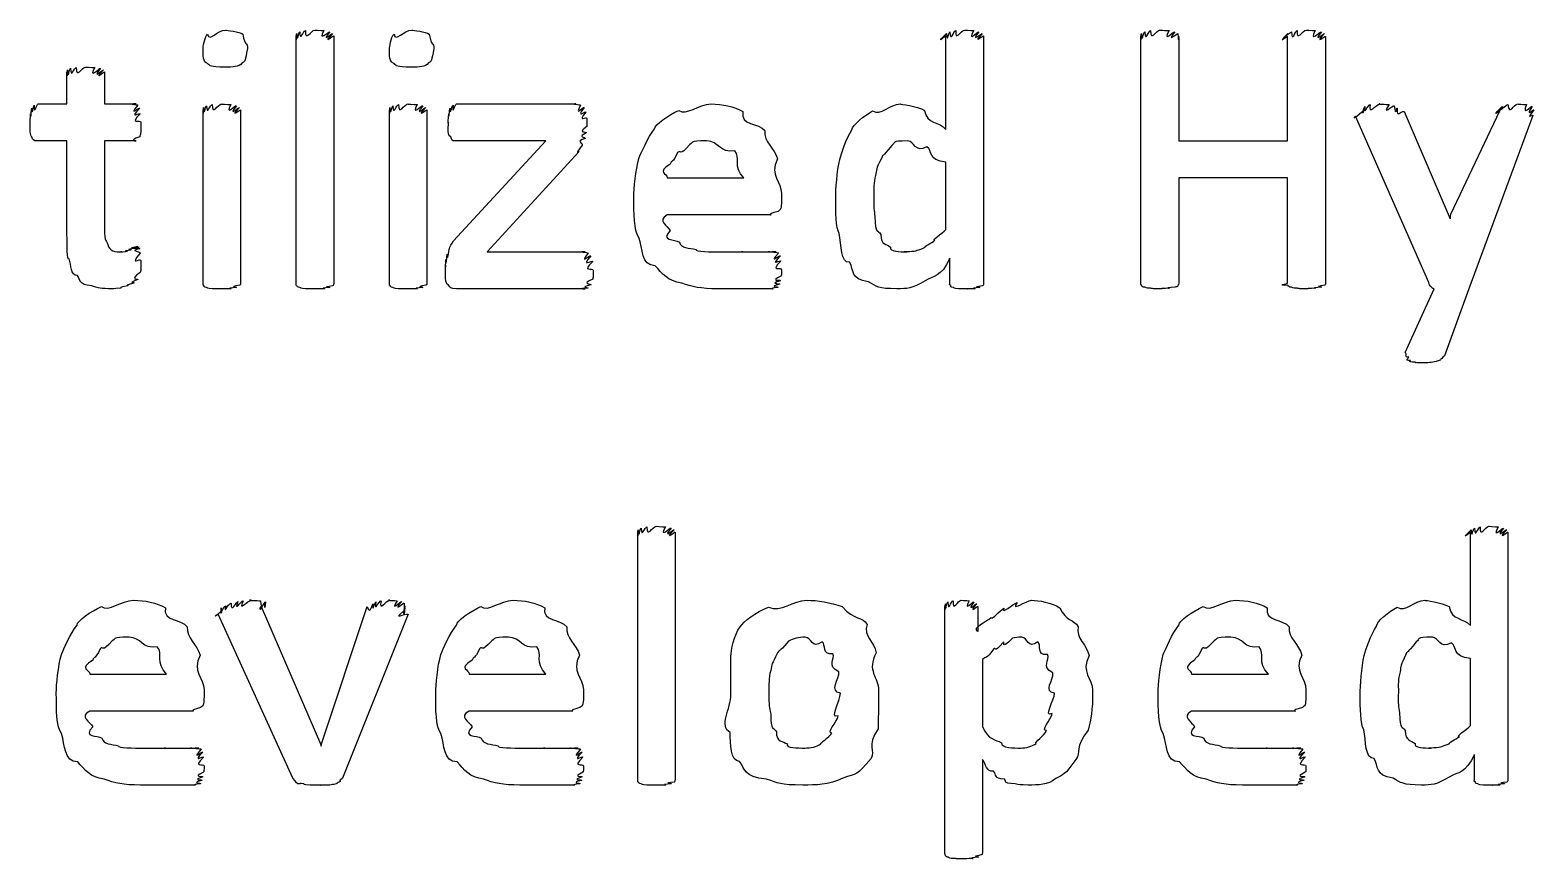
# Model space of a CAD drawing. Header units: millimetres. Extents: x 0 to 216, y 0 to 279.
# Drawn here: x 27.89 to 42.25, y 184.84 to 192.75 of the extents above; entities that cross this region are included whole.
import ezdxf

# ---------------------------------------------------------------- set-up
doc = ezdxf.new("R2010")
doc.units = ezdxf.units.MM
doc.layers.get('0').update_dxf_attribs({"linetype": 'CONTINUOUS'})

msp = doc.modelspace()

# ---------------------------------------------------------------- linework, layer by layer
at = {"color": 0}
for p, q in [((30.4298, 190.339), (30.4298, 192.698)), ((30.7881, 192.698), (30.7881, 190.339)), ((36.6367, 191.805), (36.6367, 192.698)), ((36.9947, 192.698), (36.9947, 190.339)), ((38.4983, 190.344), (38.4983, 192.693)), ((38.862, 192.693), (38.862, 191.695)), ((39.8985, 191.695), (39.8985, 192.693)), ((40.2622, 192.693), (40.2622, 190.344)), ((29.9641, 192.577), (29.9641, 192.577)), ((31.7445, 192.577), (31.7445, 192.577)), ((28.2401, 192.048), (28.2401, 192.356)), ((28.5984, 192.356), (28.5984, 192.048)), ((27.9645, 192.048), (28.2401, 192.048)), ((28.5984, 192.048), (28.9016, 192.048)), ((29.5396, 190.339), (29.5396, 191.992)), ((29.8979, 191.992), (29.8979, 190.339)), ((31.3201, 190.339), (31.3201, 191.992)), ((31.6784, 191.992), (31.6784, 190.339)), ((31.9609, 192.048), (33.1018, 192.048)), ((41.2503, 190.344), (40.55, 191.932)), ((41.0132, 191.976), (41.4542, 190.95)), ((41.4595, 190.995), (41.9283, 191.981)), ((42.2423, 191.937), (41.6306, 190.284)), ((33.2066, 191.91), (33.2066, 191.832)), ((28.2401, 191.695), (27.959, 191.695)), ((28.2401, 190.802), (28.2401, 191.695)), ((28.9016, 191.695), (28.5984, 191.695)), ((28.5984, 191.695), (28.5984, 190.923)), ((31.9333, 190.741), (32.8152, 191.695)), ((32.8152, 191.695), (31.9609, 191.695)), ((38.862, 191.695), (39.8985, 191.695)), ((33.1294, 191.59), (32.253, 190.637)), ((36.6367, 190.851), (36.6367, 191.491)), ((33.9742, 191.342), (34.7073, 191.342)), ((39.8985, 191.342), (38.862, 191.342)), ((38.862, 191.342), (38.862, 190.339)), ((39.8985, 190.339), (39.8985, 191.342)), ((35.0655, 191.193), (35.0655, 191.133)), ((34.9608, 190.989), (33.9742, 190.989)), ((41.4542, 190.95), (41.4595, 190.995)), ((32.253, 190.637), (33.19, 190.637)), ((28.9457, 190.554), (28.9457, 190.554)), ((31.8561, 190.427), (31.8561, 190.51)), ((36.6751, 190.344), (36.6751, 190.576)), ((33.2672, 190.46), (33.2672, 190.46)), ((33.19, 190.284), (31.9609, 190.284)), ((41.0242, 189.677), (41.2997, 190.284)), ((41.6306, 190.284), (41.3992, 189.644)), ((33.6917, 185.602), (33.6917, 187.962)), ((34.0499, 187.962), (34.0499, 185.602)), ((41.6472, 187.069), (41.6472, 187.962)), ((42.0053, 187.962), (42.0053, 185.602)), ((30.0936, 187.251), (30.6614, 185.939)), ((30.6724, 185.939), (31.1078, 187.251)), ((31.4661, 187.256), (31.4661, 187.256)), ((36.6268, 184.902), (36.6268, 187.251)), ((36.9411, 187.251), (36.9411, 187.013)), ((30.3968, 185.613), (29.6857, 187.179)), ((31.4992, 187.179), (30.8708, 185.613)), ((36.9852, 186.744), (36.9852, 186.104)), ((41.6472, 186.115), (41.6472, 186.755)), ((28.4579, 186.606), (29.191, 186.606)), ((32.0821, 186.606), (32.8152, 186.606)), ((38.9834, 186.606), (39.7164, 186.606)), ((29.5493, 186.457), (29.5493, 186.396)), ((33.1735, 186.457), (33.1735, 186.396)), ((35.6291, 186.424), (35.6291, 186.424)), ((35.9929, 186.446), (35.9929, 186.446)), ((37.6742, 186.424), (37.6742, 186.424)), ((38.0379, 186.451), (38.0379, 186.451)), ((40.0748, 186.457), (40.0748, 186.396)), ((29.4445, 186.253), (28.4579, 186.253)), ((33.0688, 186.253), (32.0821, 186.253)), ((39.9701, 186.253), (38.9834, 186.253)), ((30.6614, 185.939), (30.6669, 185.917)), ((30.6669, 185.917), (30.6724, 185.939)), ((36.9852, 185.79), (36.9852, 184.902)), ((41.6856, 185.608), (41.6856, 185.839))]:
    msp.add_line(p, q, dxfattribs=at)
for points in [[(29.5396, 192.577), (29.5396, 192.584), (29.5534, 192.688), (29.5837, 192.714)], [(29.5837, 192.714), (29.6017, 192.635), (29.6733, 192.753), (29.7546, 192.753)], [(29.7546, 192.753), (29.7629, 192.753), (29.8897, 192.739), (29.92, 192.714)], [(29.92, 192.714), (29.9393, 192.588), (29.9641, 192.646), (29.9641, 192.577)], [(30.4298, 192.698), (30.4298, 192.606), (30.4312, 192.712), (30.4353, 192.72)], [(30.4353, 192.72), (30.4409, 192.621), (30.4519, 192.732), (30.4629, 192.737)], [(30.4629, 192.737), (30.4657, 192.632), (30.496, 192.748), (30.518, 192.748)], [(30.518, 192.748), (30.5139, 192.635), (30.5732, 192.753), (30.6062, 192.753)], [(30.6062, 192.753), (30.5842, 192.753), (30.6724, 192.75), (30.6944, 192.748)], [(30.6944, 192.748), (30.631, 192.632), (30.7385, 192.743), (30.7496, 192.737)], [(30.7496, 192.737), (30.6572, 192.621), (30.773, 192.727), (30.7771, 192.72)], [(30.7771, 192.72), (30.6682, 192.606), (30.7881, 192.705), (30.7881, 192.698)], [(31.3201, 192.577), (31.3201, 192.584), (31.3338, 192.688), (31.3642, 192.714)], [(31.3642, 192.714), (31.3821, 192.635), (31.4537, 192.753), (31.535, 192.753)], [(31.535, 192.753), (31.5433, 192.753), (31.6701, 192.739), (31.7004, 192.714)], [(31.7004, 192.714), (31.7197, 192.588), (31.7445, 192.646), (31.7445, 192.577)], [(36.6367, 192.698), (36.5206, 192.606), (36.6377, 192.712), (36.642, 192.72)], [(36.642, 192.72), (36.649, 192.621), (36.66, 192.732), (36.6751, 192.737)], [(36.6751, 192.737), (36.678, 192.628), (36.7083, 192.743), (36.7302, 192.748)], [(36.7302, 192.748), (36.7221, 192.635), (36.7799, 192.753), (36.8131, 192.753)], [(36.8131, 192.753), (36.7923, 192.753), (36.879, 192.75), (36.9013, 192.748)], [(36.9013, 192.748), (36.8363, 192.628), (36.9397, 192.739), (36.9506, 192.737)], [(36.9506, 192.737), (36.8625, 192.621), (36.9757, 192.727), (36.9838, 192.72)], [(36.9838, 192.72), (36.8762, 192.606), (36.9947, 192.705), (36.9947, 192.698)], [(38.4983, 192.693), (38.4983, 192.606), (38.4997, 192.712), (38.5039, 192.72)], [(38.5039, 192.72), (38.5092, 192.621), (38.5216, 192.732), (38.5367, 192.737)], [(38.5367, 192.737), (38.5381, 192.628), (38.5699, 192.743), (38.5921, 192.748)], [(38.5921, 192.748), (38.5865, 192.635), (38.6472, 192.753), (38.6803, 192.753)], [(38.6803, 192.753), (38.6553, 192.753), (38.7463, 192.75), (38.7685, 192.748)], [(38.7685, 192.748), (38.6994, 192.628), (38.8084, 192.739), (38.8235, 192.737)], [(38.8235, 192.737), (38.7297, 192.621), (38.8468, 192.727), (38.8511, 192.72)], [(38.8511, 192.72), (38.8578, 192.606), (38.862, 192.703), (38.862, 192.693)], [(39.8985, 192.693), (39.7838, 192.606), (39.8999, 192.712), (39.9038, 192.72)], [(39.9038, 192.72), (39.7951, 192.621), (39.9217, 192.732), (39.9369, 192.737)], [(39.9369, 192.737), (39.9426, 192.628), (39.9701, 192.743), (39.9919, 192.748)], [(39.9919, 192.748), (39.9867, 192.635), (40.0431, 192.753), (40.0801, 192.753)], [(40.0801, 192.753), (40.0554, 192.753), (40.1408, 192.75), (40.163, 192.748)], [(40.163, 192.748), (40.1038, 192.628), (40.2086, 192.739), (40.2237, 192.737)], [(40.2237, 192.737), (40.1327, 192.621), (40.247, 192.727), (40.2512, 192.72)], [(40.2512, 192.72), (40.1436, 192.606), (40.2622, 192.703), (40.2622, 192.693)], [(29.5837, 192.433), (29.5396, 192.447), (29.5396, 192.507), (29.5396, 192.577)], [(29.9641, 192.577), (29.9393, 192.451), (29.9475, 192.464), (29.9145, 192.439)], [(31.3642, 192.433), (31.3201, 192.447), (31.3201, 192.507), (31.3201, 192.577)], [(31.7445, 192.577), (31.7197, 192.451), (31.728, 192.464), (31.6949, 192.439)], [(28.2401, 192.356), (28.2401, 192.257), (28.2415, 192.364), (28.2456, 192.373)], [(28.2456, 192.373), (28.2512, 192.271), (28.2622, 192.385), (28.2732, 192.389)], [(28.2732, 192.389), (28.2759, 192.279), (28.3063, 192.395), (28.3283, 192.395)], [(28.3283, 192.395), (28.3242, 192.282), (28.3834, 192.4), (28.4165, 192.4)], [(28.4165, 192.4), (28.3945, 192.4), (28.4827, 192.398), (28.5047, 192.395)], [(28.5047, 192.395), (28.4413, 192.279), (28.5488, 192.392), (28.5598, 192.389)], [(28.5598, 192.389), (28.4675, 192.271), (28.5833, 192.38), (28.5874, 192.373)], [(28.5874, 192.373), (28.4786, 192.257), (28.5984, 192.359), (28.5984, 192.356)], [(29.7491, 192.4), (29.5975, 192.4), (29.6127, 192.411), (29.5837, 192.433)], [(29.9145, 192.439), (29.8772, 192.4), (29.829, 192.4), (29.7491, 192.4)], [(31.5295, 192.4), (31.3779, 192.4), (31.3931, 192.411), (31.3642, 192.433)], [(31.6949, 192.439), (31.6577, 192.4), (31.6095, 192.4), (31.5295, 192.4)], [(27.8874, 191.871), (27.8874, 191.845), (27.8887, 191.932), (27.8929, 191.954)], [(27.8929, 191.954), (27.8942, 191.889), (27.8997, 191.994), (27.9039, 192.009)], [(27.9039, 192.009), (27.9053, 191.918), (27.9177, 192.032), (27.926, 192.036)], [(27.926, 192.036), (27.9232, 191.929), (27.9494, 192.048), (27.9645, 192.048)], [(28.9016, 192.048), (28.8051, 192.048), (28.914, 192.043), (28.9181, 192.036)], [(28.9181, 192.036), (28.8162, 191.918), (28.9305, 192.023), (28.9347, 192.009)], [(28.9347, 192.009), (28.8244, 191.889), (28.9402, 191.976), (28.9402, 191.954)], [(28.9402, 191.954), (28.8272, 191.845), (28.9457, 191.904), (28.9457, 191.871)], [(29.5396, 191.992), (29.5396, 191.9), (29.541, 192.006), (29.5451, 192.014)], [(29.5451, 192.014), (29.5506, 191.915), (29.5617, 192.027), (29.5727, 192.031)], [(29.5727, 192.031), (29.5754, 191.926), (29.6058, 192.042), (29.6278, 192.042)], [(29.6278, 192.042), (29.6237, 191.929), (29.6829, 192.048), (29.716, 192.048)], [(29.716, 192.048), (29.694, 192.048), (29.7822, 192.045), (29.8042, 192.042)], [(29.8042, 192.042), (29.7408, 191.926), (29.8483, 192.038), (29.8593, 192.031)], [(29.8593, 192.031), (29.767, 191.915), (29.8827, 192.022), (29.8869, 192.014)], [(29.8869, 192.014), (29.778, 191.9), (29.8979, 191.999), (29.8979, 191.992)], [(31.3201, 191.992), (31.3201, 191.9), (31.3214, 192.006), (31.3256, 192.014)], [(31.3256, 192.014), (31.3311, 191.915), (31.3421, 192.027), (31.3531, 192.031)], [(31.3531, 192.031), (31.3559, 191.926), (31.3862, 192.042), (31.4083, 192.042)], [(31.4083, 192.042), (31.4041, 191.929), (31.4634, 192.048), (31.4965, 192.048)], [(31.4965, 192.048), (31.4744, 192.048), (31.5626, 192.045), (31.5847, 192.042)], [(31.5847, 192.042), (31.5213, 191.926), (31.6288, 192.038), (31.6398, 192.031)], [(31.6398, 192.031), (31.5474, 191.915), (31.6632, 192.022), (31.6673, 192.014)], [(31.6673, 192.014), (31.5584, 191.9), (31.6784, 191.999), (31.6784, 191.992)], [(31.8837, 191.871), (31.874, 191.845), (31.885, 191.932), (31.8892, 191.954)], [(31.8892, 191.954), (31.8809, 191.889), (31.8961, 191.994), (31.9002, 192.009)], [(31.9002, 192.009), (31.8919, 191.918), (31.9168, 192.032), (31.9278, 192.036)], [(31.9278, 192.036), (31.914, 191.929), (31.9498, 192.048), (31.9609, 192.048)], [(33.1018, 192.048), (33.0577, 192.048), (33.1349, 192.043), (33.1459, 192.036)], [(33.1459, 192.036), (33.0825, 191.918), (33.1707, 192.025), (33.179, 192.014)], [(33.179, 192.014), (33.0977, 191.896), (33.1914, 191.988), (33.1956, 191.97)], [(33.1956, 191.97), (33.1088, 191.863), (33.2066, 191.934), (33.2066, 191.91)], [(33.8529, 191.811), (33.8487, 191.849), (33.9921, 191.946), (34.0844, 191.987)], [(34.0844, 191.987), (34.1505, 191.929), (34.2787, 192.048), (34.3931, 192.048)], [(34.3931, 192.048), (34.4992, 192.048), (34.6108, 192.023), (34.6963, 191.976)], [(34.6963, 191.976), (34.6687, 191.838), (34.8506, 191.871), (34.9057, 191.794)], [(35.7382, 191.8), (35.741, 191.845), (35.8592, 191.94), (35.9364, 191.981)], [(35.9364, 191.981), (36.0137, 191.929), (36.1019, 192.048), (36.201, 192.048)], [(36.201, 192.048), (36.1968, 192.048), (36.3622, 192.027), (36.4324, 191.987)], [(36.4324, 191.987), (36.4546, 191.849), (36.5704, 191.885), (36.6367, 191.805)], [(40.55, 191.932), (40.4883, 191.878), (40.6273, 191.977), (40.6273, 191.992)], [(40.6273, 191.992), (40.6054, 191.907), (40.6301, 192.017), (40.6382, 192.025)], [(40.6382, 192.025), (40.6231, 191.922), (40.6658, 192.038), (40.688, 192.042)], [(40.688, 192.042), (40.6714, 191.929), (40.7444, 192.048), (40.7818, 192.048)], [(40.7818, 192.048), (40.7444, 192.048), (40.8478, 192.045), (40.87, 192.042)], [(40.87, 192.042), (40.7885, 191.926), (40.9085, 192.038), (40.9194, 192.031)], [(40.9194, 192.031), (40.9317, 191.915), (40.943, 192.02), (40.9469, 192.009)], [(40.9469, 192.009), (40.943, 191.896), (40.9758, 191.99), (41.0132, 191.976)], [(41.9283, 191.981), (41.8317, 191.911), (41.9446, 192.022), (41.9559, 192.025)], [(41.9559, 192.025), (41.8539, 191.922), (41.9834, 192.038), (42.0053, 192.042)], [(42.0053, 192.042), (42.0165, 191.929), (42.0578, 192.048), (42.0991, 192.048)], [(42.0991, 192.048), (42.0896, 192.048), (42.1598, 192.045), (42.1816, 192.042)], [(42.1816, 192.042), (42.1375, 191.922), (42.2257, 192.032), (42.237, 192.025)], [(42.237, 192.025), (42.1598, 191.907), (42.2533, 192.006), (42.2533, 191.992)], [(42.2533, 191.992), (42.1598, 191.878), (42.2494, 191.959), (42.2423, 191.937)], [(27.9039, 191.733), (27.8874, 191.75), (27.8874, 191.808), (27.8874, 191.871)], [(28.9457, 191.871), (28.9457, 191.75), (28.9416, 191.762), (28.9347, 191.733)], [(31.9057, 191.733), (31.874, 191.75), (31.8837, 191.808), (31.8837, 191.871)], [(33.2066, 191.832), (33.1088, 191.764), (33.2038, 191.79), (33.2011, 191.772)], [(33.7041, 191.529), (33.7234, 191.576), (33.7895, 191.733), (33.8529, 191.811)], [(34.9057, 191.794), (34.8961, 191.684), (35.0008, 191.626), (35.027, 191.524)], [(35.6224, 191.518), (35.6348, 191.569), (35.6856, 191.722), (35.7382, 191.8)], [(27.959, 191.695), (27.9122, 191.695), (27.9177, 191.707), (27.9039, 191.733)], [(28.9347, 191.733), (28.8134, 191.695), (28.9154, 191.695), (28.9016, 191.695)], [(31.9609, 191.695), (31.903, 191.695), (31.9195, 191.707), (31.9057, 191.733)], [(33.1625, 191.656), (33.0715, 191.532), (33.1432, 191.615), (33.1294, 191.59)], [(33.19, 191.717), (33.0908, 191.691), (33.1735, 191.678), (33.1625, 191.656)], [(33.2011, 191.772), (33.1046, 191.728), (33.197, 191.735), (33.19, 191.717)], [(34.1891, 191.662), (34.0844, 191.536), (34.1065, 191.618), (34.0734, 191.584)], [(34.349, 191.695), (34.1753, 191.695), (34.236, 191.684), (34.1891, 191.662)], [(34.6191, 191.601), (34.473, 191.576), (34.4702, 191.695), (34.349, 191.695)], [(36.1184, 191.651), (36.0165, 191.518), (36.044, 191.581), (36.0193, 191.529)], [(36.2726, 191.695), (36.1019, 191.695), (36.1625, 191.68), (36.1184, 191.651)], [(36.4546, 191.639), (36.3403, 191.576), (36.3347, 191.695), (36.2726, 191.695)], [(33.6544, 191.16), (33.6544, 191.239), (33.671, 191.419), (33.7041, 191.529)], [(34.0734, 191.584), (34.021, 191.474), (34.0196, 191.518), (34.0017, 191.474)], [(34.7073, 191.342), (34.5943, 191.452), (34.6811, 191.538), (34.6191, 191.601)], [(35.027, 191.524), (34.947, 191.36), (35.0655, 191.31), (35.0655, 191.193)], [(35.5836, 191.143), (35.5836, 191.232), (35.596, 191.408), (35.6224, 191.518)], [(36.0193, 191.529), (35.9653, 191.419), (35.9752, 191.426), (35.9639, 191.364)], [(36.6367, 191.491), (36.4575, 191.507), (36.5125, 191.607), (36.4546, 191.639)], [(34.0017, 191.474), (33.8667, 191.389), (33.9742, 191.389), (33.9742, 191.342)], [(35.9639, 191.364), (35.9435, 191.294), (35.9474, 191.239), (35.9474, 191.177)], [(33.7041, 190.774), (33.6544, 190.838), (33.6544, 191.013), (33.6544, 191.16)], [(35.0655, 191.133), (35.0655, 191.033), (35.0545, 191.044), (35.0325, 191.022)], [(35.6168, 190.813), (35.5836, 190.86), (35.5836, 191.029), (35.5836, 191.143)], [(35.9474, 191.177), (35.9435, 191.044), (35.9502, 191.039), (35.9586, 190.973)], [(28.5984, 190.923), (28.5957, 190.731), (28.6095, 190.755), (28.6315, 190.708)], [(33.9742, 190.989), (33.8667, 190.934), (33.9824, 190.885), (34.0017, 190.84)], [(35.0325, 191.022), (34.903, 190.989), (34.9856, 190.989), (34.9608, 190.989)], [(35.9586, 190.973), (35.9615, 190.798), (35.9876, 190.853), (36.0137, 190.802)], [(28.2622, 190.57), (28.2401, 190.54), (28.2401, 190.713), (28.2401, 190.802)], [(34.0017, 190.84), (33.9039, 190.731), (34.0486, 190.763), (34.0899, 190.73)], [(35.7159, 190.537), (35.6277, 190.529), (35.6387, 190.705), (35.6168, 190.813)], [(36.0137, 190.802), (36.0137, 190.699), (36.0701, 190.713), (36.1075, 190.681)], [(36.5319, 190.747), (36.4836, 190.738), (36.5993, 190.81), (36.6367, 190.851)], [(28.6315, 190.708), (28.6439, 190.637), (28.7004, 190.637), (28.7638, 190.637)], [(28.7638, 190.637), (28.728, 190.637), (28.8037, 190.638), (28.8189, 190.642)], [(28.8189, 190.642), (28.7583, 190.647), (28.8465, 190.655), (28.8575, 190.658)], [(28.8575, 190.658), (28.7831, 190.658), (28.8823, 190.671), (28.8906, 190.675)], [(28.8906, 190.675), (28.8024, 190.669), (28.9099, 190.686), (28.9181, 190.686)], [(28.9181, 190.686), (28.8134, 190.669), (28.925, 190.683), (28.9292, 190.681)], [(28.9292, 190.681), (28.8203, 190.665), (28.9347, 190.675), (28.9347, 190.664)], [(28.9347, 190.664), (28.8244, 190.647), (28.9402, 190.643), (28.9402, 190.625)], [(31.8727, 190.614), (31.874, 190.522), (31.8864, 190.65), (31.8947, 190.669)], [(31.8947, 190.669), (31.8919, 190.681), (31.9181, 190.715), (31.9333, 190.741)], [(33.19, 190.637), (33.1088, 190.637), (33.2093, 190.632), (33.2176, 190.625)], [(33.8584, 190.504), (33.7234, 190.504), (33.7399, 190.667), (33.7041, 190.774)], [(34.0899, 190.73), (34.1023, 190.669), (34.1836, 190.676), (34.2497, 190.658)], [(34.2497, 190.658), (34.2346, 190.637), (34.3958, 190.637), (34.4923, 190.637)], [(34.4923, 190.637), (34.5254, 190.637), (34.637, 190.637), (34.6963, 190.637)], [(34.6963, 190.637), (34.6425, 190.637), (34.8038, 190.637), (34.8451, 190.637)], [(34.8451, 190.637), (34.8451, 190.637), (34.9236, 190.637), (34.9498, 190.637)], [(34.9498, 190.637), (34.9002, 190.637), (35.0008, 190.637), (35.0159, 190.637)], [(35.0159, 190.637), (34.925, 190.637), (35.0339, 190.632), (35.038, 190.625)], [(36.1075, 190.681), (36.0909, 190.637), (36.1982, 190.637), (36.2617, 190.637)], [(36.2617, 190.637), (36.1819, 190.637), (36.3195, 190.639), (36.3499, 190.647)], [(36.3499, 190.647), (36.3583, 190.65), (36.4077, 190.665), (36.4381, 190.681)], [(36.4381, 190.681), (36.4173, 190.683), (36.4987, 190.72), (36.5319, 190.747)], [(28.3393, 190.41), (28.2732, 190.412), (28.2801, 190.507), (28.2622, 190.57)], [(28.9402, 190.625), (28.8272, 190.493), (28.9457, 190.583), (28.9457, 190.554)], [(28.9457, 190.554), (28.9457, 190.416), (28.9429, 190.467), (28.9402, 190.438)], [(31.8561, 190.51), (31.8561, 190.456), (31.8575, 190.55), (31.8616, 190.565)], [(31.8616, 190.565), (31.863, 190.489), (31.8685, 190.599), (31.8727, 190.614)], [(33.2176, 190.625), (33.1266, 190.507), (33.2369, 190.611), (33.2452, 190.598)], [(33.2452, 190.598), (33.1418, 190.478), (33.2576, 190.565), (33.2617, 190.543)], [(33.2617, 190.543), (33.1487, 190.434), (33.2672, 190.493), (33.2672, 190.46)], [(34.112, 190.339), (33.9769, 190.357), (33.9273, 190.43), (33.8584, 190.504)], [(35.038, 190.625), (34.936, 190.507), (35.0504, 190.611), (35.0545, 190.598)], [(35.0545, 190.598), (34.9443, 190.482), (35.06, 190.57), (35.06, 190.548)], [(35.06, 190.548), (34.947, 190.438), (35.0655, 190.499), (35.0655, 190.465)], [(35.898, 190.35), (35.7188, 190.375), (35.7628, 190.46), (35.7159, 190.537)], [(36.6751, 190.576), (36.5869, 190.386), (36.5181, 190.412), (36.4381, 190.361)], [(28.4772, 190.311), (28.3421, 190.324), (28.3752, 190.366), (28.3393, 190.41)], [(28.9181, 190.372), (28.8024, 190.331), (28.8975, 190.35), (28.8796, 190.339)], [(28.9402, 190.438), (28.8203, 190.357), (28.9292, 190.386), (28.9181, 190.372)], [(31.8837, 190.317), (31.8561, 190.328), (31.8561, 190.375), (31.8561, 190.427)], [(33.2617, 190.377), (33.1418, 190.324), (33.2521, 190.336), (33.2452, 190.322)], [(33.2672, 190.46), (33.2672, 190.368), (33.2645, 190.399), (33.2617, 190.377)], [(35.0545, 190.361), (34.9402, 190.324), (35.0518, 190.339), (35.049, 190.328)], [(35.06, 190.405), (34.9443, 190.35), (35.0573, 190.375), (35.0545, 190.361)], [(35.0655, 190.465), (35.0655, 190.383), (35.0628, 190.423), (35.06, 190.405)], [(36.1678, 190.284), (35.9876, 190.284), (35.9752, 190.306), (35.898, 190.35)], [(36.4381, 190.361), (36.3072, 190.284), (36.2673, 190.284), (36.1678, 190.284)], [(28.6701, 190.284), (28.5709, 190.284), (28.5323, 190.292), (28.4772, 190.311)], [(28.7473, 190.289), (28.6701, 190.284), (28.6949, 190.284), (28.6701, 190.284)], [(28.8189, 190.311), (28.7211, 190.295), (28.7721, 190.296), (28.7473, 190.289)], [(28.8796, 190.339), (28.7652, 190.308), (28.841, 190.318), (28.8189, 190.311)], [(29.5451, 190.317), (29.5396, 190.313), (29.5396, 190.331), (29.5396, 190.339)], [(29.5727, 190.295), (29.5506, 190.298), (29.552, 190.308), (29.5451, 190.317)], [(29.6278, 190.284), (29.5754, 190.287), (29.5865, 190.29), (29.5727, 190.295)], [(29.716, 190.284), (29.6237, 190.284), (29.6526, 190.284), (29.6278, 190.284)], [(29.8042, 190.284), (29.694, 190.284), (29.7518, 190.284), (29.716, 190.284)], [(29.8593, 190.295), (29.7408, 190.287), (29.829, 190.287), (29.8042, 190.284)], [(29.8869, 190.317), (29.767, 190.298), (29.8731, 190.302), (29.8593, 190.295)], [(29.8979, 190.339), (29.8952, 190.313), (29.8938, 190.324), (29.8869, 190.317)], [(30.4353, 190.311), (30.4298, 190.308), (30.4298, 190.328), (30.4298, 190.339)], [(30.4629, 190.295), (30.4409, 190.298), (30.4423, 190.307), (30.4353, 190.311)], [(30.518, 190.284), (30.4657, 190.287), (30.4767, 190.29), (30.4629, 190.295)], [(30.6062, 190.284), (30.5139, 190.284), (30.5428, 190.284), (30.518, 190.284)], [(30.6944, 190.284), (30.5842, 190.284), (30.6421, 190.284), (30.6062, 190.284)], [(30.7496, 190.295), (30.631, 190.287), (30.7192, 190.287), (30.6944, 190.284)], [(30.7771, 190.311), (30.6572, 190.298), (30.7633, 190.302), (30.7496, 190.295)], [(30.7881, 190.339), (30.7854, 190.308), (30.784, 190.318), (30.7771, 190.311)], [(31.3256, 190.317), (31.3201, 190.313), (31.3201, 190.331), (31.3201, 190.339)], [(31.3531, 190.295), (31.3311, 190.298), (31.3325, 190.308), (31.3256, 190.317)], [(31.4083, 190.284), (31.3559, 190.287), (31.3669, 190.29), (31.3531, 190.295)], [(31.4965, 190.284), (31.4041, 190.284), (31.4331, 190.284), (31.4083, 190.284)], [(31.5847, 190.284), (31.4744, 190.284), (31.5323, 190.284), (31.4965, 190.284)], [(31.6398, 190.295), (31.5213, 190.287), (31.6095, 190.287), (31.5847, 190.284)], [(31.6673, 190.317), (31.5474, 190.298), (31.6536, 190.302), (31.6398, 190.295)], [(31.6784, 190.339), (31.6756, 190.313), (31.6742, 190.324), (31.6673, 190.317)], [(31.9609, 190.284), (31.8961, 190.284), (31.9057, 190.295), (31.8837, 190.317)], [(33.2176, 190.289), (33.1088, 190.284), (33.2011, 190.284), (33.19, 190.284)], [(33.2452, 190.322), (33.1266, 190.295), (33.2286, 190.296), (33.2176, 190.289)], [(34.4592, 190.284), (34.2938, 190.284), (34.2112, 190.302), (34.112, 190.339)], [(34.6742, 190.284), (34.5033, 190.284), (34.5364, 190.284), (34.4592, 190.284)], [(34.8506, 190.284), (34.7527, 190.284), (34.7404, 190.284), (34.6742, 190.284)], [(34.9774, 190.284), (34.8561, 190.284), (34.9016, 190.284), (34.8506, 190.284)], [(35.0325, 190.295), (34.9222, 190.284), (35.0104, 190.284), (34.9774, 190.284)], [(35.049, 190.328), (34.9333, 190.302), (35.0394, 190.306), (35.0325, 190.295)], [(36.6808, 190.317), (36.6642, 190.313), (36.6751, 190.333), (36.6751, 190.344)], [(36.7083, 190.295), (36.6751, 190.298), (36.6875, 190.308), (36.6808, 190.317)], [(36.7577, 190.284), (36.6998, 190.287), (36.7221, 190.29), (36.7083, 190.295)], [(36.8406, 190.284), (36.7411, 190.284), (36.7799, 190.284), (36.7577, 190.284)], [(36.9122, 190.284), (36.7993, 190.284), (36.8653, 190.284), (36.8406, 190.284)], [(36.9616, 190.295), (36.8434, 190.287), (36.9341, 190.287), (36.9122, 190.284)], [(36.9838, 190.311), (36.8653, 190.298), (36.9729, 190.302), (36.9616, 190.295)], [(36.9947, 190.339), (36.9947, 190.308), (36.9905, 190.318), (36.9838, 190.311)], [(38.5039, 190.317), (38.4983, 190.313), (38.4983, 190.333), (38.4983, 190.344)], [(38.5367, 190.3), (38.5092, 190.298), (38.5106, 190.308), (38.5039, 190.317)], [(38.5921, 190.289), (38.5381, 190.29), (38.5505, 190.296), (38.5367, 190.3)], [(38.6803, 190.284), (38.5865, 190.284), (38.6168, 190.285), (38.5921, 190.289)], [(38.7685, 190.289), (38.6553, 190.284), (38.716, 190.284), (38.6803, 190.284)], [(38.8235, 190.3), (38.6994, 190.29), (38.7904, 190.292), (38.7685, 190.289)], [(38.8511, 190.317), (38.8468, 190.298), (38.8373, 190.303), (38.8235, 190.3)], [(38.862, 190.339), (38.8578, 190.313), (38.8578, 190.324), (38.8511, 190.317)], [(39.9038, 190.317), (39.7838, 190.313), (39.8985, 190.331), (39.8985, 190.339)], [(39.9369, 190.3), (39.9122, 190.298), (39.9108, 190.308), (39.9038, 190.317)], [(39.9919, 190.289), (39.9426, 190.29), (39.9507, 190.296), (39.9369, 190.3)], [(40.0801, 190.284), (39.9867, 190.284), (40.0142, 190.285), (39.9919, 190.289)], [(40.163, 190.289), (40.0554, 190.284), (40.1133, 190.284), (40.0801, 190.284)], [(40.2237, 190.3), (40.1038, 190.29), (40.1877, 190.292), (40.163, 190.289)], [(40.2512, 190.317), (40.1327, 190.298), (40.2375, 190.303), (40.2237, 190.3)], [(40.2622, 190.344), (40.2622, 190.313), (40.2579, 190.324), (40.2512, 190.317)], [(41.2669, 190.306), (41.2584, 190.308), (41.2531, 190.329), (41.2503, 190.344)], [(41.2997, 190.284), (41.2778, 190.287), (41.2778, 190.295), (41.2669, 190.306)], [(41.0573, 189.633), (41.009, 189.626), (41.0464, 189.659), (41.0242, 189.677)], [(41.0739, 189.6), (41.009, 189.6), (41.0573, 189.619), (41.0573, 189.633)], [(41.3992, 189.644), (41.3466, 189.6), (41.3713, 189.606), (41.3385, 189.595)], [(41.118, 189.583), (41.0312, 189.586), (41.0849, 189.593), (41.0739, 189.6)], [(41.2006, 189.578), (41.0711, 189.578), (41.1399, 189.581), (41.118, 189.583)], [(41.3385, 189.595), (41.2845, 189.578), (41.2627, 189.578), (41.2006, 189.578)], [(33.6917, 187.962), (33.6917, 187.869), (33.693, 187.976), (33.6972, 187.984)], [(33.6972, 187.984), (33.7027, 187.885), (33.7137, 187.996), (33.7247, 188)], [(33.7247, 188), (33.7275, 187.895), (33.7578, 188.011), (33.7798, 188.011)], [(33.7798, 188.011), (33.7757, 187.898), (33.835, 188.017), (33.868, 188.017)], [(33.868, 188.017), (33.846, 188.017), (33.9342, 188.014), (33.9562, 188.011)], [(33.9562, 188.011), (33.8928, 187.895), (34.0003, 188.007), (34.0114, 188)], [(34.0114, 188), (33.919, 187.885), (34.0348, 187.991), (34.0389, 187.984)], [(34.0389, 187.984), (33.9301, 187.869), (34.0499, 187.968), (34.0499, 187.962)], [(41.6472, 187.962), (41.5315, 187.869), (41.6486, 187.976), (41.6525, 187.984)], [(41.6525, 187.984), (41.6595, 187.885), (41.6705, 187.996), (41.6856, 188)], [(41.6856, 188), (41.6885, 187.891), (41.7188, 188.007), (41.7407, 188.011)], [(41.7407, 188.011), (41.7326, 187.898), (41.7904, 188.017), (41.8236, 188.017)], [(41.8236, 188.017), (41.8028, 188.017), (41.8895, 188.014), (41.9118, 188.011)], [(41.9118, 188.011), (41.8469, 187.891), (41.9502, 188.003), (41.9612, 188)], [(41.9612, 188), (41.873, 187.885), (41.9862, 187.991), (41.9943, 187.984)], [(41.9943, 187.984), (41.8867, 187.869), (42.0053, 187.968), (42.0053, 187.962)], [(28.3366, 187.074), (28.3325, 187.113), (28.4758, 187.209), (28.5681, 187.251)], [(28.5681, 187.251), (28.6343, 187.193), (28.7624, 187.311), (28.8768, 187.311)], [(28.8768, 187.311), (28.9829, 187.311), (29.0945, 187.287), (29.1799, 187.24)], [(29.1799, 187.24), (29.1524, 187.102), (29.3343, 187.135), (29.3894, 187.058)], [(29.6857, 187.179), (29.5975, 187.12), (29.7215, 187.206), (29.7188, 187.217)], [(29.7133, 187.24), (29.7077, 187.153), (29.727, 187.252), (29.7574, 187.256)], [(29.7188, 187.217), (29.7077, 187.142), (29.7133, 187.235), (29.7133, 187.24)], [(29.7574, 187.256), (29.7367, 187.168), (29.7739, 187.275), (29.807, 187.284)], [(29.807, 187.284), (29.8028, 187.182), (29.8621, 187.296), (29.8731, 187.3)], [(29.8731, 187.3), (29.829, 187.19), (29.9034, 187.306), (29.9227, 187.306)], [(29.9227, 187.306), (29.869, 187.193), (29.9696, 187.311), (29.9999, 187.311)], [(29.9999, 187.311), (29.9351, 187.311), (30.0661, 187.308), (30.0881, 187.306)], [(30.1157, 187.278), (30.0716, 187.164), (30.0853, 187.262), (30.0936, 187.251)], [(30.0881, 187.306), (30.0964, 187.19), (30.1267, 187.302), (30.1377, 187.295)], [(30.1377, 187.295), (30.1184, 187.179), (30.1405, 187.285), (30.1157, 187.278)], [(31.1078, 187.251), (31.1368, 187.164), (31.1547, 187.27), (31.1629, 187.278)], [(31.1629, 187.278), (31.1519, 187.179), (31.1795, 187.29), (31.1905, 187.295)], [(31.1905, 187.295), (31.174, 187.19), (31.2181, 187.306), (31.2401, 187.306)], [(31.2401, 187.306), (31.2181, 187.193), (31.2897, 187.311), (31.3228, 187.311)], [(31.3228, 187.311), (31.2801, 187.311), (31.3752, 187.308), (31.3945, 187.306)], [(31.3945, 187.306), (31.3173, 187.19), (31.4275, 187.303), (31.4386, 187.3)], [(31.4386, 187.3), (31.3393, 187.182), (31.4565, 187.29), (31.4606, 187.284)], [(31.4551, 187.206), (31.3393, 187.115), (31.4689, 187.19), (31.4992, 187.179)], [(31.4606, 187.223), (31.4606, 187.131), (31.4579, 187.214), (31.4551, 187.206)], [(31.4606, 187.284), (31.4634, 187.168), (31.4661, 187.267), (31.4661, 187.256)], [(31.4661, 187.24), (31.4634, 187.142), (31.4634, 187.23), (31.4606, 187.223)], [(31.4661, 187.256), (31.4634, 187.153), (31.4661, 187.246), (31.4661, 187.24)], [(31.9609, 187.074), (31.9567, 187.113), (32.1, 187.209), (32.1923, 187.251)], [(32.1923, 187.251), (32.2585, 187.193), (32.3867, 187.311), (32.501, 187.311)], [(32.501, 187.311), (32.6071, 187.311), (32.7188, 187.287), (32.8042, 187.24)], [(32.8042, 187.24), (32.7767, 187.102), (32.9585, 187.135), (33.0137, 187.058)], [(34.67, 187.058), (34.7031, 187.105), (34.8216, 187.201), (34.9402, 187.245)], [(34.9402, 187.245), (35.0587, 187.193), (35.1827, 187.311), (35.3039, 187.311)], [(35.3039, 187.311), (35.4115, 187.311), (35.5314, 187.29), (35.6457, 187.251)], [(35.6457, 187.251), (35.7614, 187.115), (35.8415, 187.157), (35.8828, 187.08)], [(36.6268, 187.251), (36.6268, 187.168), (36.6282, 187.274), (36.6324, 187.278)], [(36.6324, 187.278), (36.6339, 187.179), (36.6434, 187.29), (36.6543, 187.295)], [(36.6543, 187.295), (36.66, 187.19), (36.6847, 187.306), (36.7041, 187.306)], [(36.7041, 187.306), (36.6998, 187.193), (36.751, 187.311), (36.7813, 187.311)], [(36.7813, 187.311), (36.7619, 187.311), (36.8392, 187.308), (36.8582, 187.306)], [(36.8582, 187.306), (36.7993, 187.19), (36.8914, 187.302), (36.9023, 187.295)], [(36.9023, 187.295), (36.8254, 187.179), (36.926, 187.285), (36.9302, 187.278)], [(36.9302, 187.278), (36.8363, 187.164), (36.9411, 187.262), (36.9411, 187.251)], [(37.0678, 187.146), (37.0787, 187.12), (37.1479, 187.212), (37.1891, 187.234)], [(37.1891, 187.234), (37.163, 187.168), (37.2745, 187.278), (37.3158, 187.289)], [(37.3158, 187.289), (37.247, 187.193), (37.4054, 187.311), (37.4537, 187.311)], [(37.4537, 187.311), (37.5197, 187.311), (37.6495, 187.287), (37.7239, 187.24)], [(37.7239, 187.24), (37.7843, 187.102), (37.8562, 187.135), (37.9003, 187.058)], [(38.862, 187.074), (38.8578, 187.113), (39.0013, 187.209), (39.0934, 187.251)], [(39.0934, 187.251), (39.1597, 187.193), (39.2878, 187.311), (39.4021, 187.311)], [(39.4021, 187.311), (39.5083, 187.311), (39.6201, 187.287), (39.7055, 187.24)], [(39.7055, 187.24), (39.678, 187.102), (39.8597, 187.135), (39.915, 187.058)], [(40.7487, 187.063), (40.7515, 187.109), (40.87, 187.204), (40.9469, 187.245)], [(40.9469, 187.245), (41.0242, 187.193), (41.1124, 187.311), (41.2115, 187.311)], [(41.2115, 187.311), (41.2076, 187.311), (41.3727, 187.29), (41.4433, 187.251)], [(41.4433, 187.251), (41.4651, 187.113), (41.5809, 187.149), (41.6472, 187.069)], [(28.1878, 186.793), (28.2071, 186.84), (28.2732, 186.997), (28.3366, 187.074)], [(29.3894, 187.058), (29.3798, 186.948), (29.4845, 186.89), (29.5107, 186.788)], [(31.812, 186.793), (31.8313, 186.84), (31.8975, 186.997), (31.9609, 187.074)], [(33.0137, 187.058), (33.004, 186.948), (33.1088, 186.89), (33.1349, 186.788)], [(34.5819, 186.776), (34.5819, 186.829), (34.6108, 186.98), (34.67, 187.058)], [(35.8828, 187.08), (35.8454, 186.965), (35.9558, 186.916), (35.971, 186.81)], [(36.9411, 187.013), (36.8804, 187.047), (37.0265, 187.109), (37.0678, 187.146)], [(37.9003, 187.058), (37.8753, 186.948), (37.9829, 186.888), (38.0048, 186.782)], [(38.7131, 186.793), (38.7325, 186.84), (38.7985, 186.997), (38.862, 187.074)], [(39.915, 187.058), (39.9052, 186.948), (40.0099, 186.89), (40.036, 186.788)], [(40.6329, 186.782), (40.6453, 186.833), (40.6961, 186.986), (40.7487, 187.063)], [(28.6728, 186.925), (28.5681, 186.8), (28.5902, 186.881), (28.5571, 186.848)], [(28.8327, 186.958), (28.6591, 186.958), (28.7197, 186.948), (28.6728, 186.925)], [(29.1028, 186.865), (28.9567, 186.84), (28.954, 186.958), (28.8327, 186.958)], [(32.2971, 186.925), (32.1923, 186.8), (32.2144, 186.881), (32.1813, 186.848)], [(32.4569, 186.958), (32.2833, 186.958), (32.3439, 186.948), (32.2971, 186.925)], [(32.727, 186.865), (32.581, 186.84), (32.5782, 186.958), (32.4569, 186.958)], [(35.1331, 186.92), (35.0256, 186.789), (35.0573, 186.857), (35.0284, 186.81)], [(35.2929, 186.958), (35.2282, 186.958), (35.1772, 186.945), (35.1331, 186.92)], [(35.4528, 186.914), (35.3536, 186.84), (35.355, 186.958), (35.2929, 186.958)], [(35.5575, 186.799), (35.4418, 186.785), (35.4969, 186.888), (35.4528, 186.914)], [(37.1835, 186.909), (37.0858, 186.793), (37.1228, 186.872), (37.09, 186.843)], [(37.2717, 186.948), (37.145, 186.826), (37.2124, 186.927), (37.1835, 186.909)], [(37.3599, 186.958), (37.3214, 186.958), (37.3006, 186.954), (37.2717, 186.948)], [(37.5144, 186.914), (37.4124, 186.84), (37.422, 186.958), (37.3599, 186.958)], [(37.6079, 186.793), (37.4936, 186.782), (37.5543, 186.884), (37.5144, 186.914)], [(39.1982, 186.925), (39.0934, 186.8), (39.1156, 186.881), (39.0825, 186.848)], [(39.358, 186.958), (39.1844, 186.958), (39.2451, 186.948), (39.1982, 186.925)], [(39.6282, 186.865), (39.4822, 186.84), (39.4794, 186.958), (39.358, 186.958)], [(41.1289, 186.914), (41.027, 186.782), (41.0545, 186.844), (41.0298, 186.793)], [(41.2831, 186.958), (41.1124, 186.958), (41.173, 186.943), (41.1289, 186.914)], [(41.4651, 186.903), (41.3508, 186.84), (41.3452, 186.958), (41.2831, 186.958)], [(41.6472, 186.755), (41.468, 186.771), (41.523, 186.87), (41.4651, 186.903)], [(28.1382, 186.424), (28.1382, 186.502), (28.1547, 186.683), (28.1878, 186.793)], [(28.5571, 186.848), (28.5047, 186.738), (28.5034, 186.782), (28.4854, 186.738)], [(29.191, 186.606), (29.078, 186.716), (29.1648, 186.801), (29.1028, 186.865)], [(29.5107, 186.788), (29.4308, 186.624), (29.5493, 186.574), (29.5493, 186.457)], [(31.7624, 186.424), (31.7624, 186.502), (31.7789, 186.683), (31.812, 186.793)], [(32.1813, 186.848), (32.129, 186.738), (32.1276, 186.782), (32.1097, 186.738)], [(32.8152, 186.606), (32.7022, 186.716), (32.789, 186.801), (32.727, 186.865)], [(33.1349, 186.788), (33.055, 186.624), (33.1735, 186.574), (33.1735, 186.457)], [(34.5819, 186.413), (34.5819, 186.491), (34.5819, 186.666), (34.5819, 186.776)], [(35.0284, 186.81), (34.9677, 186.694), (34.976, 186.705), (34.9622, 186.639)], [(35.6126, 186.628), (35.4926, 186.686), (35.5822, 186.75), (35.5575, 186.799)], [(35.971, 186.81), (35.8743, 186.635), (35.9929, 186.581), (35.9929, 186.446)], [(37.09, 186.843), (37.0198, 186.738), (37.0209, 186.783), (36.9852, 186.744)], [(37.6576, 186.617), (37.5419, 186.679), (37.6329, 186.741), (37.6079, 186.793)], [(38.0048, 186.782), (37.9194, 186.619), (38.0379, 186.568), (38.0379, 186.451)], [(38.6637, 186.424), (38.6637, 186.502), (38.6803, 186.683), (38.7131, 186.793)], [(39.0825, 186.848), (39.0303, 186.738), (39.0289, 186.782), (39.0109, 186.738)], [(39.7164, 186.606), (39.6035, 186.716), (39.6903, 186.801), (39.6282, 186.865)], [(40.036, 186.788), (39.9563, 186.624), (40.0748, 186.574), (40.0748, 186.457)], [(40.5941, 186.407), (40.5941, 186.495), (40.6065, 186.672), (40.6329, 186.782)], [(41.0298, 186.793), (40.9758, 186.683), (40.9857, 186.69), (40.9744, 186.628)], [(28.4854, 186.738), (28.3504, 186.653), (28.4579, 186.653), (28.4579, 186.606)], [(32.1097, 186.738), (31.9746, 186.653), (32.0821, 186.653), (32.0821, 186.606)], [(34.9622, 186.639), (34.9415, 186.564), (34.9457, 186.508), (34.9457, 186.435)], [(35.6291, 186.424), (35.5148, 186.44), (35.6235, 186.564), (35.6126, 186.628)], [(37.6742, 186.424), (37.5599, 186.432), (37.6686, 186.553), (37.6576, 186.617)], [(39.0109, 186.738), (38.8758, 186.653), (38.9834, 186.653), (38.9834, 186.606)], [(40.9744, 186.628), (40.954, 186.557), (40.9582, 186.502), (40.9582, 186.44)], [(28.1878, 186.038), (28.1382, 186.101), (28.1382, 186.276), (28.1382, 186.424)], [(29.5493, 186.396), (29.5493, 186.297), (29.5383, 186.308), (29.5162, 186.286)], [(31.812, 186.038), (31.7624, 186.101), (31.7624, 186.276), (31.7624, 186.424)], [(33.1735, 186.396), (33.1735, 186.297), (33.1625, 186.308), (33.1404, 186.286)], [(34.5764, 186.049), (34.4634, 186.105), (34.5819, 186.276), (34.5819, 186.413)], [(34.9457, 186.435), (34.9415, 186.3), (34.9512, 186.291), (34.9622, 186.225)], [(35.6073, 186.209), (35.5148, 186.171), (35.6291, 186.347), (35.6291, 186.424)], [(35.9929, 186.446), (35.9929, 186.249), (35.9904, 186.192), (35.9876, 186.082)], [(37.652, 186.231), (37.5599, 186.183), (37.6742, 186.358), (37.6742, 186.424)], [(38.0379, 186.451), (38.0379, 186.245), (38.0227, 186.184), (37.9938, 186.071)], [(38.7131, 186.038), (38.6637, 186.101), (38.6637, 186.276), (38.6637, 186.424)], [(40.0748, 186.396), (40.0748, 186.297), (40.0636, 186.308), (40.0417, 186.286)], [(40.6273, 186.077), (40.5941, 186.123), (40.5941, 186.293), (40.5941, 186.407)], [(40.9582, 186.44), (40.954, 186.308), (40.9607, 186.303), (40.9691, 186.236)], [(28.4579, 186.253), (28.3504, 186.198), (28.4661, 186.148), (28.4854, 186.104)], [(29.5162, 186.286), (29.3867, 186.253), (29.4694, 186.253), (29.4445, 186.253)], [(32.0821, 186.253), (31.9746, 186.198), (32.0904, 186.148), (32.1097, 186.104)], [(33.1404, 186.286), (33.0109, 186.253), (33.0936, 186.253), (33.0688, 186.253)], [(34.9622, 186.225), (34.9636, 186.054), (34.9911, 186.105), (35.0173, 186.054)], [(35.5466, 186.043), (35.4887, 186.043), (35.596, 186.145), (35.6073, 186.209)], [(37.5969, 186.066), (37.5338, 186.061), (37.641, 186.171), (37.652, 186.231)], [(38.9834, 186.253), (38.8758, 186.198), (38.9915, 186.148), (39.0109, 186.104)], [(40.0417, 186.286), (39.9122, 186.253), (39.9948, 186.253), (39.9701, 186.253)], [(40.9691, 186.236), (40.972, 186.061), (40.9981, 186.116), (41.0242, 186.066)], [(28.4854, 186.104), (28.3876, 185.995), (28.5323, 186.027), (28.5736, 185.994)], [(32.1097, 186.104), (32.0118, 185.995), (32.1565, 186.027), (32.1979, 185.994)], [(34.6645, 185.773), (34.5777, 185.775), (34.5764, 185.941), (34.5764, 186.049)], [(35.0173, 186.054), (35.0146, 185.955), (35.078, 185.968), (35.1221, 185.939)], [(35.4418, 185.939), (35.4334, 185.951), (35.5205, 185.999), (35.5466, 186.043)], [(35.9876, 186.082), (35.8719, 185.914), (35.9653, 185.881), (35.9212, 185.801)], [(36.9852, 186.104), (37.0459, 185.969), (37.108, 185.986), (37.1669, 185.95)], [(37.4978, 185.944), (37.4826, 185.958), (37.5708, 186.013), (37.5969, 186.066)], [(37.9938, 186.071), (37.8643, 185.903), (37.9293, 185.867), (37.8781, 185.79)], [(39.0109, 186.104), (38.9132, 185.995), (39.0578, 186.027), (39.0991, 185.994)], [(40.7264, 185.801), (40.6382, 185.793), (40.6495, 185.969), (40.6273, 186.077)], [(41.0242, 186.066), (41.0242, 185.962), (41.0806, 185.977), (41.118, 185.944)], [(41.5424, 186.01), (41.4941, 186.002), (41.6098, 186.074), (41.6472, 186.115)], [(28.3421, 185.768), (28.2071, 185.768), (28.2236, 185.93), (28.1878, 186.038)], [(28.5736, 185.994), (28.586, 185.933), (28.6673, 185.94), (28.7335, 185.922)], [(28.7335, 185.922), (28.7183, 185.9), (28.8796, 185.9), (28.976, 185.9)], [(28.976, 185.9), (29.0091, 185.9), (29.1207, 185.9), (29.1799, 185.9)], [(29.1799, 185.9), (29.1262, 185.9), (29.2874, 185.9), (29.3288, 185.9)], [(29.3288, 185.9), (29.3288, 185.9), (29.4073, 185.9), (29.4335, 185.9)], [(29.4335, 185.9), (29.3839, 185.9), (29.4845, 185.9), (29.4997, 185.9)], [(29.4997, 185.9), (29.4087, 185.9), (29.5176, 185.896), (29.5217, 185.889)], [(31.9664, 185.768), (31.8313, 185.768), (31.8478, 185.93), (31.812, 186.038)], [(32.1979, 185.994), (32.2103, 185.933), (32.2916, 185.94), (32.3577, 185.922)], [(32.3577, 185.922), (32.3426, 185.9), (32.5038, 185.9), (32.6003, 185.9)], [(32.6003, 185.9), (32.6333, 185.9), (32.7449, 185.9), (32.8042, 185.9)], [(32.8042, 185.9), (32.7504, 185.9), (32.9117, 185.9), (32.953, 185.9)], [(32.953, 185.9), (32.953, 185.9), (33.0316, 185.9), (33.0577, 185.9)], [(33.0577, 185.9), (33.0081, 185.9), (33.1088, 185.9), (33.1239, 185.9)], [(33.1239, 185.9), (33.0329, 185.9), (33.1418, 185.896), (33.1459, 185.889)], [(35.1221, 185.939), (35.1028, 185.9), (35.2213, 185.9), (35.2873, 185.9)], [(35.2873, 185.9), (35.3452, 185.9), (35.3977, 185.912), (35.4418, 185.939)], [(37.1669, 185.95), (37.163, 185.9), (37.2854, 185.9), (37.3489, 185.9)], [(37.3489, 185.9), (37.4015, 185.9), (37.4565, 185.914), (37.4978, 185.944)], [(38.8676, 185.768), (38.7325, 185.768), (38.7491, 185.93), (38.7131, 186.038)], [(39.0991, 185.994), (39.1114, 185.933), (39.1929, 185.94), (39.2589, 185.922)], [(39.2589, 185.922), (39.2437, 185.9), (39.4049, 185.9), (39.5016, 185.9)], [(39.5016, 185.9), (39.5344, 185.9), (39.6462, 185.9), (39.7055, 185.9)], [(39.7055, 185.9), (39.6515, 185.9), (39.8127, 185.9), (39.8544, 185.9)], [(39.8544, 185.9), (39.8544, 185.9), (39.9327, 185.9), (39.9591, 185.9)], [(39.9591, 185.9), (39.9094, 185.9), (40.0099, 185.9), (40.0251, 185.9)], [(40.0251, 185.9), (39.9341, 185.9), (40.0431, 185.896), (40.0473, 185.889)], [(41.118, 185.944), (41.1014, 185.9), (41.209, 185.9), (41.2722, 185.9)], [(41.2722, 185.9), (41.1924, 185.9), (41.33, 185.903), (41.3604, 185.911)], [(41.3604, 185.911), (41.3688, 185.914), (41.4182, 185.929), (41.4486, 185.944)], [(41.4486, 185.944), (41.4281, 185.947), (41.5092, 185.984), (41.5424, 186.01)], [(28.5957, 185.602), (28.4606, 185.62), (28.411, 185.693), (28.3421, 185.768)], [(29.5217, 185.889), (29.4197, 185.771), (29.5341, 185.875), (29.5383, 185.862)], [(29.5383, 185.862), (29.428, 185.746), (29.5438, 185.834), (29.5438, 185.812)], [(29.5438, 185.812), (29.4308, 185.702), (29.5493, 185.762), (29.5493, 185.729)], [(32.2199, 185.602), (32.0849, 185.62), (32.0353, 185.693), (31.9664, 185.768)], [(33.1459, 185.889), (33.044, 185.771), (33.1584, 185.875), (33.1625, 185.862)], [(33.1625, 185.862), (33.0522, 185.746), (33.168, 185.834), (33.168, 185.812)], [(33.168, 185.812), (33.055, 185.702), (33.1735, 185.762), (33.1735, 185.729)], [(34.9236, 185.602), (34.6949, 185.625), (34.7224, 185.699), (34.6645, 185.773)], [(35.9212, 185.801), (35.7837, 185.636), (35.7861, 185.657), (35.6514, 185.613)], [(37.09, 185.68), (37.0198, 185.669), (37.0209, 185.748), (36.9852, 185.79)], [(37.8781, 185.79), (37.7624, 185.631), (37.7624, 185.652), (37.6851, 185.608)], [(39.1213, 185.602), (38.9862, 185.62), (38.9364, 185.693), (38.8676, 185.768)], [(40.0473, 185.889), (39.945, 185.771), (40.0597, 185.875), (40.0636, 185.862)], [(40.0636, 185.862), (39.9535, 185.746), (40.0692, 185.834), (40.0692, 185.812)], [(40.0692, 185.812), (39.9563, 185.702), (40.0748, 185.762), (40.0748, 185.729)], [(40.9085, 185.613), (40.7293, 185.638), (40.7734, 185.724), (40.7264, 185.801)], [(41.6856, 185.839), (41.5974, 185.649), (41.5286, 185.675), (41.4486, 185.625)], [(29.5383, 185.625), (29.4239, 185.587), (29.5355, 185.602), (29.5327, 185.591)], [(29.5438, 185.669), (29.428, 185.613), (29.541, 185.638), (29.5383, 185.625)], [(29.5493, 185.729), (29.5493, 185.646), (29.5465, 185.686), (29.5438, 185.669)], [(30.4629, 185.558), (30.4353, 185.55), (30.4326, 185.572), (30.3968, 185.613)], [(30.8708, 185.613), (30.8281, 185.576), (30.8598, 185.587), (30.8488, 185.581)], [(33.1625, 185.625), (33.0481, 185.587), (33.1597, 185.602), (33.157, 185.591)], [(33.168, 185.669), (33.0522, 185.613), (33.1652, 185.638), (33.1625, 185.625)], [(33.1735, 185.729), (33.1735, 185.646), (33.1707, 185.686), (33.168, 185.669)], [(35.6514, 185.613), (35.5148, 185.547), (35.3921, 185.547), (35.2709, 185.547)], [(37.1948, 185.602), (37.09, 185.605), (37.1256, 185.649), (37.09, 185.68)], [(37.6851, 185.608), (37.6079, 185.547), (37.5197, 185.547), (37.4205, 185.547)], [(40.0636, 185.625), (39.9493, 185.587), (40.0611, 185.602), (40.0583, 185.591)], [(40.0692, 185.669), (39.9535, 185.613), (40.0664, 185.638), (40.0636, 185.625)], [(40.0748, 185.729), (40.0748, 185.646), (40.072, 185.686), (40.0692, 185.669)], [(41.1787, 185.547), (40.9981, 185.547), (40.9857, 185.569), (40.9085, 185.613)], [(41.4486, 185.625), (41.3177, 185.547), (41.2778, 185.547), (41.1787, 185.547)], [(41.6913, 185.581), (41.6747, 185.576), (41.6856, 185.597), (41.6856, 185.608)], [(28.9429, 185.547), (28.7776, 185.547), (28.6949, 185.565), (28.5957, 185.602)], [(29.1579, 185.547), (28.987, 185.547), (29.0201, 185.547), (28.9429, 185.547)], [(29.3343, 185.547), (29.2365, 185.547), (29.224, 185.547), (29.1579, 185.547)], [(29.4611, 185.547), (29.3398, 185.547), (29.3853, 185.547), (29.3343, 185.547)], [(29.5162, 185.558), (29.406, 185.547), (29.4942, 185.547), (29.4611, 185.547)], [(29.5327, 185.591), (29.417, 185.565), (29.5231, 185.569), (29.5162, 185.558)], [(30.5015, 185.558), (30.4533, 185.561), (30.4739, 185.565), (30.4629, 185.558)], [(30.5621, 185.547), (30.4822, 185.55), (30.5153, 185.554), (30.5015, 185.558)], [(30.6558, 185.547), (30.5346, 185.547), (30.5869, 185.547), (30.5621, 185.547)], [(30.7496, 185.547), (30.6076, 185.547), (30.6917, 185.547), (30.6558, 185.547)], [(30.8102, 185.558), (30.7771, 185.55), (30.7744, 185.55), (30.7496, 185.547)], [(30.8488, 185.581), (30.8102, 185.561), (30.8281, 185.565), (30.8102, 185.558)], [(32.5672, 185.547), (32.4018, 185.547), (32.3191, 185.565), (32.2199, 185.602)], [(32.7822, 185.547), (32.6113, 185.547), (32.6444, 185.547), (32.5672, 185.547)], [(32.9585, 185.547), (32.8607, 185.547), (32.8483, 185.547), (32.7822, 185.547)], [(33.0853, 185.547), (32.964, 185.547), (33.0095, 185.547), (32.9585, 185.547)], [(33.1404, 185.558), (33.0302, 185.547), (33.1184, 185.547), (33.0853, 185.547)], [(33.157, 185.591), (33.0412, 185.565), (33.1473, 185.569), (33.1404, 185.558)], [(33.6972, 185.575), (33.6917, 185.572), (33.6917, 185.591), (33.6917, 185.602)], [(33.7247, 185.558), (33.7027, 185.561), (33.7041, 185.571), (33.6972, 185.575)], [(33.7798, 185.547), (33.7275, 185.55), (33.7385, 185.554), (33.7247, 185.558)], [(33.868, 185.547), (33.7757, 185.547), (33.8046, 185.547), (33.7798, 185.547)], [(33.9562, 185.547), (33.846, 185.547), (33.9039, 185.547), (33.868, 185.547)], [(34.0114, 185.558), (33.8928, 185.55), (33.981, 185.55), (33.9562, 185.547)], [(34.0389, 185.575), (33.919, 185.561), (34.0251, 185.565), (34.0114, 185.558)], [(34.0499, 185.602), (34.0472, 185.572), (34.0458, 185.582), (34.0389, 185.575)], [(35.2709, 185.547), (35.0449, 185.547), (35.0407, 185.565), (34.9236, 185.602)], [(37.2992, 185.558), (37.1588, 185.565), (37.2304, 185.583), (37.1948, 185.602)], [(37.4205, 185.547), (37.3461, 185.547), (37.3352, 185.55), (37.2992, 185.558)], [(39.4684, 185.547), (39.303, 185.547), (39.2204, 185.565), (39.1213, 185.602)], [(39.6833, 185.547), (39.5125, 185.547), (39.5457, 185.547), (39.4684, 185.547)], [(39.8597, 185.547), (39.7619, 185.547), (39.7496, 185.547), (39.6833, 185.547)], [(39.9867, 185.547), (39.8653, 185.547), (39.9108, 185.547), (39.8597, 185.547)], [(40.0417, 185.558), (39.9313, 185.547), (40.0195, 185.547), (39.9867, 185.547)], [(40.0583, 185.591), (39.9426, 185.565), (40.0484, 185.569), (40.0417, 185.558)], [(41.7188, 185.558), (41.6856, 185.561), (41.698, 185.572), (41.6913, 185.581)], [(41.7682, 185.547), (41.7103, 185.55), (41.7326, 185.554), (41.7188, 185.558)], [(41.8511, 185.547), (41.752, 185.547), (41.7904, 185.547), (41.7682, 185.547)], [(41.9227, 185.547), (41.8098, 185.547), (41.8758, 185.547), (41.8511, 185.547)], [(41.9724, 185.558), (41.8539, 185.55), (41.9446, 185.55), (41.9227, 185.547)], [(41.9943, 185.575), (41.8758, 185.561), (41.9834, 185.565), (41.9724, 185.558)], [(42.0053, 185.602), (42.0053, 185.572), (42.0014, 185.582), (41.9943, 185.575)], [(36.6324, 184.875), (36.6268, 184.872), (36.6268, 184.892), (36.6268, 184.902)], [(36.9852, 184.902), (36.9824, 184.875), (36.981, 184.889), (36.9743, 184.88)], [(36.66, 184.858), (36.6377, 184.857), (36.6391, 184.868), (36.6324, 184.875)], [(36.715, 184.847), (36.6628, 184.846), (36.6737, 184.851), (36.66, 184.858)], [(36.8032, 184.842), (36.7111, 184.842), (36.74, 184.845), (36.715, 184.847)], [(36.8914, 184.847), (36.7813, 184.842), (36.8392, 184.842), (36.8032, 184.842)], [(36.9464, 184.858), (36.8282, 184.846), (36.9164, 184.847), (36.8914, 184.847)], [(36.9743, 184.88), (36.8543, 184.857), (36.9605, 184.863), (36.9464, 184.858)]]:
    msp.add_open_spline(points, degree=3, dxfattribs=at)

doc.saveas('drawing.dxf')
